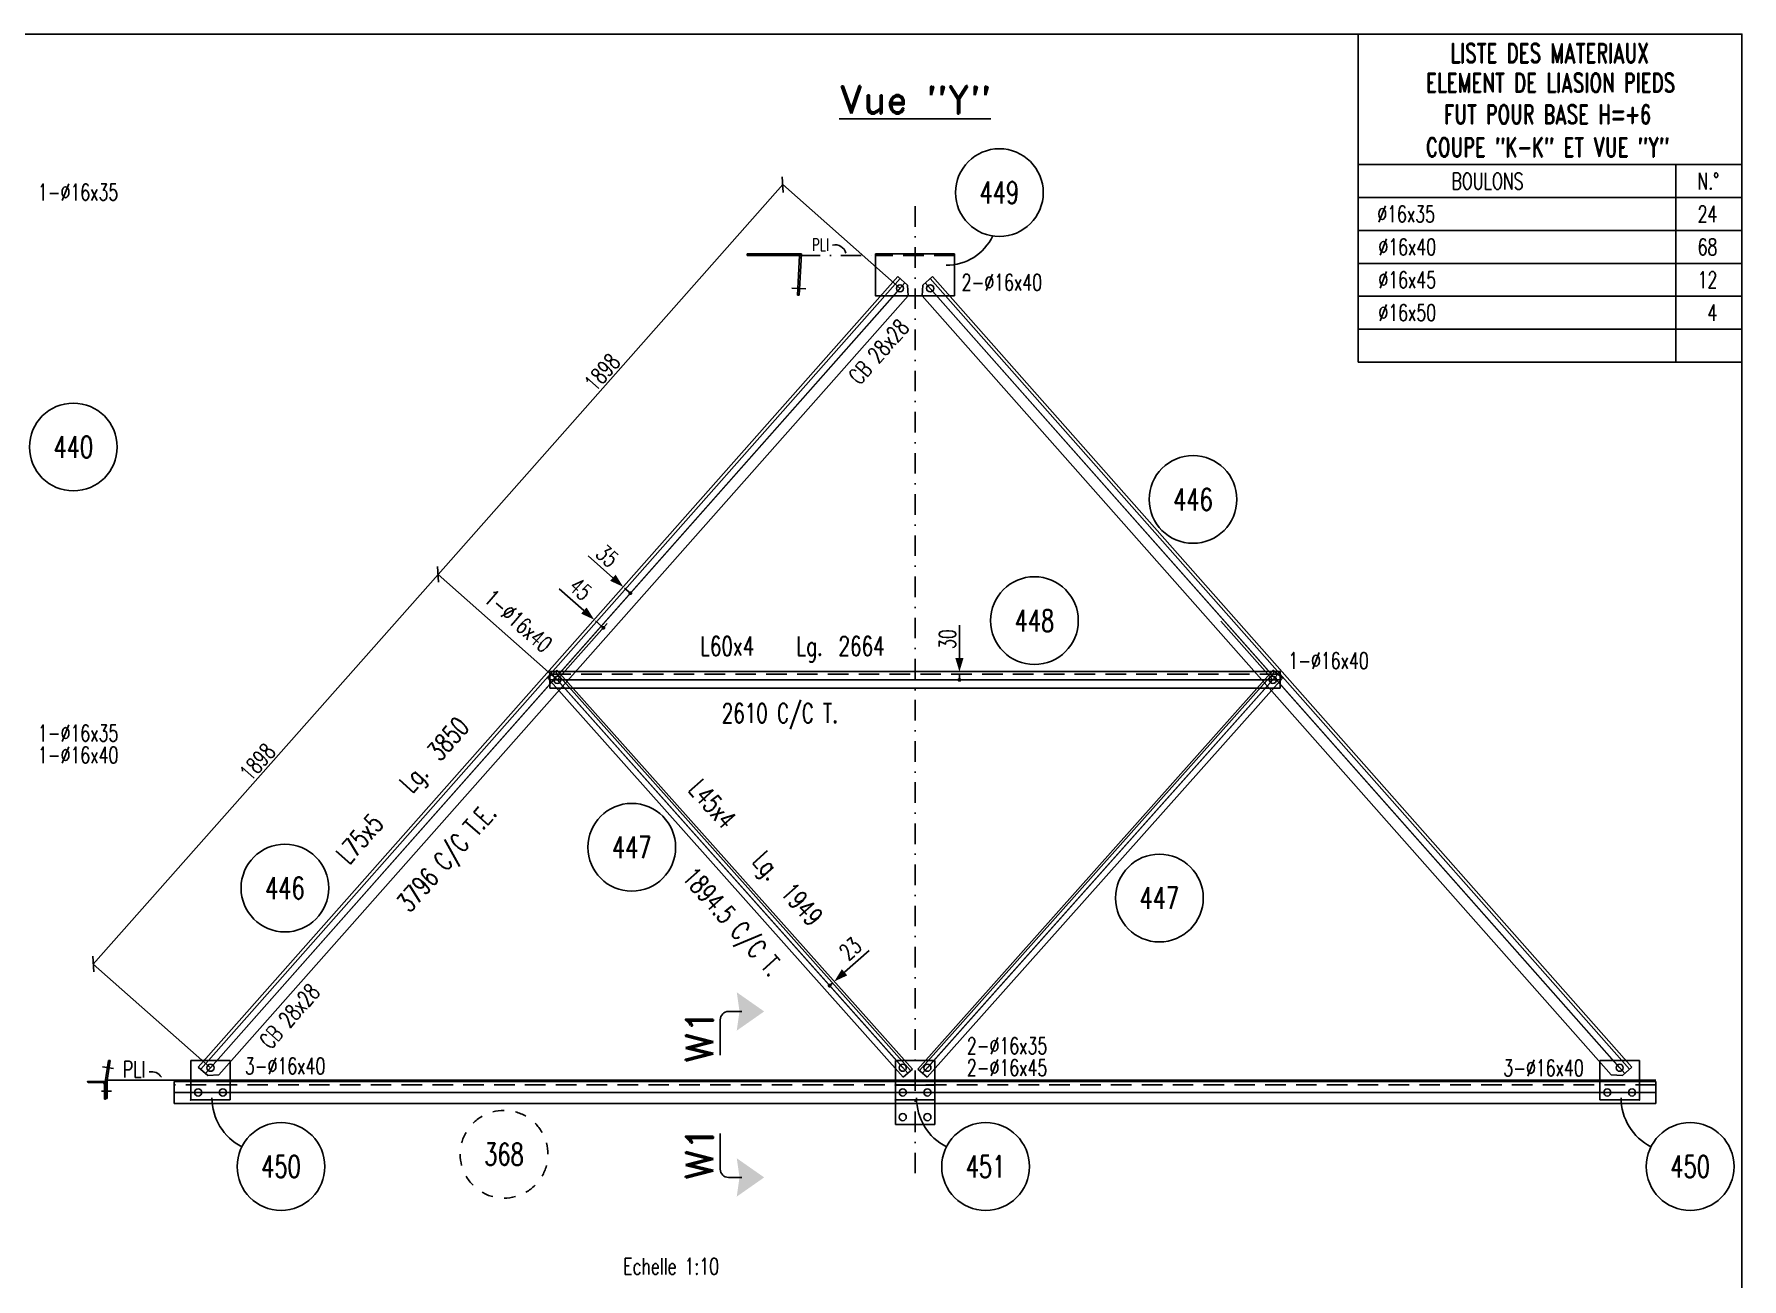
# Model space of a CAD drawing. Extents: x 161763 to 177983, y -163675 to -152195.
# Drawn here: x 171754 to 177983, y -156735 to -152195 of the extents above; entities that cross this region are included whole.
import ezdxf
from ezdxf.enums import TextEntityAlignment as Align

# ---------------------------------------------------------------- set-up
doc = ezdxf.new("R2010")
doc.units = 0
doc.header["$LTSCALE"] = 150
doc.header["$MEASUREMENT"] = 0
doc.linetypes.add('DASHDOT', pattern=[1, 0.5, -0.25, 0, -0.25])
doc.linetypes.add('DASHED', pattern=[0.75, 0.5, -0.25])
doc.layers.get('0').update_dxf_attribs({"linetype": 'CONTINUOUS'})
doc.layers.get('DEFPOINTS').update_dxf_attribs({"linetype": 'CONTINUOUS'})
for name, color, linetype in [('ASSI', 6, 'CONTINUOUS'), ('BOLLINI_1', 7, 'CONTINUOUS'), ('FORI', 2, 'CONTINUOUS'), ('LINEA_ANG', 2, 'CONTINUOUS'), ('LINEE_PIASTRE', 2, 'CONTINUOUS'), ('LM', 7, 'CONTINUOUS'), ('LP', 3, 'CONTINUOUS'), ('LS', 7, 'CONTINUOUS'), ('LSP', 3, 'CONTINUOUS'), ('MZ', 6, 'DASHDOT'), ('PIASTRE', 5, 'CONTINUOUS'), ('QT_MAL', 7, 'CONTINUOUS'), ('QT_MPR', 7, 'CONTINUOUS'), ('TRAT-Y', 7, 'DASHED')]:
    doc.layers.add(name, color=color, linetype=linetype)
doc.styles.add('QUOTE', font='ROMANS8.SHX', dxfattribs={"width": 0.7})
doc.styles.add('RD', font='ROMAND8.SHX', dxfattribs={"width": 0.7})
doc.styles.add('RQL', font='ROMANS8.SHX', dxfattribs={"width": 0.7})
doc.styles.add('RS', font='ROMANS8.shx', dxfattribs={"width": 0.7})
doc.styles.get("Standard").update_dxf_attribs({"font": 'ROMANS8.SHX', "width": 0.7})
doc.dimstyles.new('FRECCE1', dxfattribs={"dimtxt": 60, "dimasz": 6.6667, "dimexe": 0, "dimexo": 0, "dimgap": 1, "dimtad": 1, "dimzin": 0, "dimdsep": 46, "dimtxsty": 'RS', "dimblk1": 'QUOTP', "dimblk2": 'QUOTF', "dimsah": 1, "dimcen": 0, "dimclrd": 2, "dimclre": 2, "dimclrt": 7, "dimadec": 0, "dimazin": 0, "dimtfac": 1, "dimtix": 1, "dimtmove": 2, "dimatfit": 3, "dimldrblk": 'QUOTP', "dimfxl": 1, "dimtolj": 1, "dimtzin": 0, "dimarcsym": 0})
doc.dimstyles.new('TRATTO', dxfattribs={"dimscale": 0, "dimtxt": 60, "dimasz": 40, "dimexe": 0, "dimexo": 0, "dimgap": 10, "dimtad": 1, "dimrnd": 0.5, "dimdsep": 46, "dimtxsty": 'RS', "dimblk1": 'OBLIQUE', "dimblk2": 'OBLIQUE', "dimsah": 1, "dimcen": 0.09, "dimclrd": 2, "dimclre": 2, "dimclrt": 7, "dimadec": 0, "dimazin": 0, "dimtfac": 1, "dimtix": 1, "dimtmove": 2, "dimatfit": 3, "dimfxl": 1, "dimtolj": 1, "dimtzin": 0, "dimarcsym": 0})

# ---------------------------------------------------------------- blocks, each defined once
blk = doc.blocks.new('xxx')
blk.add_circle((0, 0), 8)
at = {"color": 3, "style": 'RQL', "width": 0.7}
blk.add_attdef('POS', text='', height=4, dxfattribs=at).set_placement((0, 0), align=Align.MIDDLE)
at = {"style": 'RQL', "width": 0.7, "flags": 1}
for tag, p in [('POS1', (-0.39, -5.42)), ('TIPO', (-0.39, -8.66))]:
    blk.add_attdef(tag, p, '', height=2, dxfattribs=at)
blk = doc.blocks.new('bull')
at = {"style": 'RS', "width": 0.7, "flags": 1}
for tag, p in [('NN', (-12.25, 0)), ('DIAMETRO', (0, -4.86)), ('SERRAGGIO', (0, -9.71)), ('LUNGHEZZA', (0, -14.57)), ('NB', (0, -19.43)), ('TIPO', (0, -24.12)), ('EL', (-0.14, -29))]:
    blk.add_attdef(tag, p, '', height=3, dxfattribs=at)
at = {"style": 'RS', "width": 0.7}
blk.add_attdef('BULLONE', (0, 0), '', height=3, dxfattribs=at)
blk = doc.blocks.new('ASSE98')
blk.add_line((0, 0), (1, 0))
at = {"color": 7, "style": 'QUOTE', "width": 0.5, "flags": 1}
for tag, p in [('TI', (1.3831, 6.8273)), ('DI_S', (1.3831, 6.4218)), ('D_S', (1.3831, 6.0209)), ('E_S', (1.3831, 5.6806)), ('NFORI', (1.3645, 5.2979)), ('ALAR', (1.3635, 4.9325)), ('FAM', (1.3775, 4.5465)), ('ALA', (1.3831, 4.1926)), ('DISP2', (1.3831, 3.8497)), ('DISP1', (1.3831, 3.5069)), ('PINZAF', (1.3831, 3.164)), ('PINZAI', (1.3831, 2.8211)), ('TRP', (1.3831, 2.4783)), ('NP', (1.3831, 2.1354)), ('SV', (1.3831, 1.7926)), ('PESO', (1.3831, 1.4497)), ('QUA', (1.3831, 1.1069)), ('LUN', (1.3831, 0.764)), ('PROF', (1.3831, 0.4211)), ('POS', (1.3831, 0.0783))]:
    blk.add_attdef(tag, p, '', height=0.2, dxfattribs=at)
at = {"color": 7, "flags": 1}
for tag, p in [('LAV1', (3.0743, 6.8285)), ('LAV2', (3.0743, 6.4951)), ('LAV3', (3.0743, 6.1618)), ('LAV4', (3.0743, 5.8285)), ('LAV5', (3.0743, 5.4951)), ('LAV6', (3.0743, 5.1618)), ('LAV7', (3.0743, 4.8285)), ('LAV8', (3.0743, 4.4951)), ('LAV9', (3.0743, 4.1618)), ('LAV10', (3.0743, 3.8285))]:
    blk.add_attdef(tag, p, '', height=0.2, dxfattribs=at)
blk = doc.blocks.new('16')
blk.add_circle((0, 0), 1)
blk = doc.blocks.new('MRKR_98')
blk.add_point((0, 0))
at = {"color": 7, "style": 'QUOTE', "width": 0.5, "flags": 1}
for tag, p in [('TI', (3.73, 6.83)), ('DI_S', (3.73, 6.42)), ('AUX2', (3.71, 4.93)), ('NFORI', (3.72, 5.3)), ('AUX1', (3.73, 4.19)), ('D_S', (3.73, 6.02)), ('E_S', (3.73, 5.68)), ('FAM', (3.73, 4.55)), ('COMMESSA', (3.73, 3.85)), ('MD', (3.73, 3.51)), ('MP', (3.73, 3.16)), ('LARGHEZZA', (3.73, 2.82)), ('SPESSORE', (3.73, 2.48)), ('NP', (3.73, 2.14)), ('SV', (3.73, 1.79)), ('PESO', (3.73, 1.45)), ('QUA', (3.73, 1.11)), ('LUN', (3.73, 0.76)), ('PROF', (3.73, 0.42)), ('POS', (3.73, 0.08))]:
    blk.add_attdef(tag, p, '', height=0.2, dxfattribs=at)
at = {"color": 7, "flags": 1}
for tag, p in [('LAV1', (5.26, 6.88)), ('LAV2', (5.26, 6.55)), ('LAV3', (5.26, 6.21)), ('LAV4', (5.26, 5.88)), ('LAV5', (5.26, 5.55)), ('LAV6', (5.26, 5.21)), ('LAV7', (5.26, 4.88)), ('LAV8', (5.26, 4.55)), ('LAV9', (5.26, 4.21)), ('LAV10', (5.26, 3.88))]:
    blk.add_attdef(tag, p, '', height=0.2, dxfattribs=at)
blk = doc.blocks.new('QUOTP')
at = {"layer": 'ASSI', "color": 2, "const_width": 1.07}
blk.add_lwpolyline([(-0.53, 0, 1), (0.53, 0, 1)], format="xyb", close=True, dxfattribs=at)
blk = doc.blocks.new('QUOTF')
at = {"layer": 'LS', "color": 2}
blk.add_line((7.5, 0), (25.5, 0), dxfattribs=at)
blk.add_solid([(7.5, 2.25), (0, 0), (7.5, -2.25)], dxfattribs=at)
blk = doc.blocks.new('*D75')
at = {"layer": 'DEFPOINTS', "color": 0, "transparency": 16777216}
for p in [(173796.4, -154330.9), (173796.4, -154330.9), (173830.1, -154360.7)]:
    blk.add_point(p, dxfattribs=at)
at = {"layer": 'QT_MAL', "color": 2, "lineweight": -2, "transparency": 16777216}
blk.add_line((173825.1, -154356.3), (173801.4, -154335.3), dxfattribs=at)
at = {"layer": 'QT_MAL', "color": 2, "lineweight": -2, "transparency": 16777216, "xscale": 6.6667, "yscale": 6.6667, "zscale": 6.6667}
for name, p, rotation in [('QUOTF', (173796.4, -154330.9), 138.4999406863384), ('QUOTP', (173830.1, -154360.7), 318.4999406863384)]:
    blk.add_blockref(name, p, dxfattribs=dict(at, rotation=rotation))
at = {"layer": 'QT_MAL', "color": 7, "transparency": 16777216, "insert": (173746.9, -154219.4), "char_height": 60, "attachment_point": 5, "rotation": 318.49994, "style": 'RS'}
blk.add_mtext('\\A1;45', dxfattribs=at)
blk = doc.blocks.new('*D76')
at = {"layer": 'DEFPOINTS', "color": 0, "transparency": 16777216}
for p in [(173902.3, -154211.2), (173902.3, -154211.2), (173928.5, -154234.4)]:
    blk.add_point(p, dxfattribs=at)
at = {"layer": 'QT_MAL', "color": 2, "lineweight": -2, "transparency": 16777216}
blk.add_line((173923.5, -154230), (173907.3, -154215.6), dxfattribs=at)
at = {"layer": 'QT_MAL', "color": 2, "lineweight": -2, "transparency": 16777216, "xscale": 6.6667, "yscale": 6.6667, "zscale": 6.6667}
for name, p, rotation in [('QUOTF', (173902.3, -154211.2), 138.4999406863384), ('QUOTP', (173928.5, -154234.4), 318.4999406863384)]:
    blk.add_blockref(name, p, dxfattribs=dict(at, rotation=rotation))
at = {"layer": 'QT_MAL', "color": 7, "transparency": 16777216, "insert": (173844.4, -154098.7), "char_height": 60, "attachment_point": 5, "rotation": 318.49994, "style": 'RS'}
blk.add_mtext('\\A1;35', dxfattribs=at)
blk = doc.blocks.new('*D77')
at = {"layer": 'DEFPOINTS', "color": 0, "transparency": 16777216}
for p in [(175128.8, -154520.6), (175128.8, -154520.6), (175128.8, -154550.6)]:
    blk.add_point(p, dxfattribs=at)
at = {"layer": 'QT_MAL', "color": 2, "lineweight": -2, "transparency": 16777216}
blk.add_line((175128.8, -154543.9), (175128.8, -154527.2), dxfattribs=at)
at = {"layer": 'QT_MAL', "color": 2, "lineweight": -2, "transparency": 16777216, "xscale": 6.6667, "yscale": 6.6667, "zscale": 6.6667}
for name, p, rotation in [('QUOTF', (175128.8, -154520.6), 90), ('QUOTP', (175128.8, -154550.6), 270)]:
    blk.add_blockref(name, p, dxfattribs=dict(at, rotation=rotation))
at = {"layer": 'QT_MAL', "color": 7, "transparency": 16777216, "insert": (175085.4, -154402), "char_height": 60, "attachment_point": 5, "rotation": 90, "style": 'RS'}
blk.add_mtext('\\A1;30', dxfattribs=at)
blk = doc.blocks.new('*D78')
at = {"layer": 'DEFPOINTS', "color": 0, "transparency": 16777216}
for p in [(174672.5, -155650.4), (174672.5, -155650.4), (174655.4, -155665.7)]:
    blk.add_point(p, dxfattribs=at)
at = {"layer": 'QT_MAL', "color": 2, "lineweight": -2, "transparency": 16777216}
blk.add_line((174660.3, -155661.3), (174667.5, -155654.9), dxfattribs=at)
at = {"layer": 'QT_MAL', "color": 2, "lineweight": -2, "transparency": 16777216, "xscale": 6.6667, "yscale": 6.6667, "zscale": 6.6667}
for name, p, rotation in [('QUOTF', (174672.5, -155650.4), 41.68971900828618), ('QUOTP', (174655.4, -155665.7), 221.6897190082861)]:
    blk.add_blockref(name, p, dxfattribs=dict(at, rotation=rotation))
at = {"layer": 'QT_MAL', "color": 7, "transparency": 16777216, "insert": (174731, -155531.2), "char_height": 60, "attachment_point": 5, "rotation": 41.68972, "style": 'RS'}
blk.add_mtext('\\A1;23', dxfattribs=at)
blk = doc.blocks.new('_OBLIQUE')
at = {"color": 0, "linetype": 'ByBlock'}
blk.add_line((-0.5, -0.5), (0.5, 0.5), dxfattribs=at)
blk = doc.blocks.new('*D40')
at = {"layer": 'DEFPOINTS', "color": 0, "transparency": 16777216}
for p in [(173227.2, -154165.7), (173662.1, -154550.6), (172397.2, -155965.2)]:
    blk.add_point(p, dxfattribs=at)
at = {"layer": 'QT_MPR', "color": 2, "lineweight": -2, "transparency": 16777216}
for p, q in [((171969.7, -155587), (173227.2, -154165.7)), ((173662.1, -154550.6), (173227.2, -154165.7)), ((172397.2, -155965.2), (171969.7, -155587))]:
    blk.add_line(p, q, dxfattribs=at)
at = {"layer": 'QT_MPR', "color": 2, "lineweight": -2, "transparency": 16777216, "xscale": 40, "yscale": 40, "zscale": 40}
for p, rotation in [((173227.2, -154165.7), 48.49994068633837), ((171969.7, -155587), 228.4999406863383)]:
    blk.add_blockref('_OBLIQUE', p, dxfattribs=dict(at, rotation=rotation))
at = {"layer": 'QT_MPR', "color": 7, "transparency": 16777216, "insert": (172568.5, -154849.9), "char_height": 60, "attachment_point": 5, "rotation": 48.49994, "style": 'RS'}
blk.add_mtext('\\A1;1898', dxfattribs=at)
blk = doc.blocks.new('*D41')
at = {"layer": 'DEFPOINTS', "color": 0, "transparency": 16777216}
for p in [(174484.6, -152744.4), (174912.1, -153122.6), (173662.1, -154550.6)]:
    blk.add_point(p, dxfattribs=at)
at = {"layer": 'QT_MPR', "color": 2, "lineweight": -2, "transparency": 16777216}
for p, q in [((173227.2, -154165.7), (174484.6, -152744.4)), ((174912.1, -153122.6), (174484.6, -152744.4)), ((173662.1, -154550.6), (173227.2, -154165.7))]:
    blk.add_line(p, q, dxfattribs=at)
at = {"layer": 'QT_MPR', "color": 2, "lineweight": -2, "transparency": 16777216, "xscale": 40, "yscale": 40, "zscale": 40}
for p, rotation in [((174484.6, -152744.4), 48.49994068633837), ((173227.2, -154165.7), 228.4999406863383)]:
    blk.add_blockref('_OBLIQUE', p, dxfattribs=dict(at, rotation=rotation))
at = {"layer": 'QT_MPR', "color": 7, "transparency": 16777216, "insert": (173825.9, -153428.6), "char_height": 60, "attachment_point": 5, "rotation": 48.49994, "style": 'RS'}
blk.add_mtext('\\A1;1898', dxfattribs=at)
blk = doc.blocks.new('zzz')
at = {"linetype": 'Continuous'}
for start, end in [(120, 135), (90, 105), (60, 75), (150, 165), (30, 45), (180, 195), (0, 15), (330, 345), (210, 225), (300, 315), (240, 255), (270, 285)]:
    blk.add_arc((0, 0), 8, start, end, dxfattribs=at)
at = {"color": 3, "style": 'RQL', "width": 0.7}
blk.add_attdef('POS1', text='', height=4, dxfattribs=at).set_placement((0, 0), align=Align.MIDDLE)
at = {"style": 'RQL', "width": 0.7, "flags": 1}
blk.add_attdef('TIPO', (0, -8), '', height=3, dxfattribs=at)

msp = doc.modelspace()

# ---------------------------------------------------------------- hatches: boundary and pattern name
at = {"layer": 'LS'}
h = msp.add_hatch(dxfattribs=at)
h.set_pattern_fill('_U', color=6, scale=5, angle=225, style=0, pattern_type=0)
h.set_pattern_definition([(225, (262993.517, -170387.025), (3.5355339, -3.5355339), [])])
edge = h.paths.add_edge_path()
edge.add_line((172013.981, -156015.25), (171948.981, -156015.25))
edge.add_line((171948.981, -156015.25), (171948.981, -156016.25))
edge.add_arc((171951.981, -156016.25), 3, 180, 270)
edge.add_line((171951.981, -156019.25), (172003.981, -156019.25))
edge.add_arc((172003.981, -156025.25), 6, 360, 450, ccw=False)
edge.add_line((172009.981, -156025.25), (172009.981, -156077.25))
edge.add_arc((172012.981, -156077.25), 3, 180, 270)
edge.add_line((172012.981, -156080.25), (172013.981, -156080.25))
edge.add_line((172013.981, -156080.25), (172013.981, -156015.25))

# ---------------------------------------------------------------- linework, layer by layer
at = {"layer": 'LINEA_ANG'}
for p, q in [((174903.786, -153079.236), (172352.696, -155962.713)), ((174938.987, -153110.379), (174903.786, -153079.236)), ((174995.231, -153110.379), (175030.432, -153079.236)), ((175030.432, -153079.236), (177581.522, -155962.713)), ((172428.084, -155990.69), (174941.405, -153149.903)), ((174941.405, -153149.903), (174938.987, -153110.379)), ((174992.813, -153149.903), (174995.231, -153110.379)), ((177506.134, -155990.69), (174992.813, -153149.903)), ((173660.969, -154514.684), (173627.365, -154544.614)), ((176299.082, -154520.576), (173635.082, -154520.576)), ((173635.082, -154520.576), (173635.082, -154580.576)), ((174957.242, -155970.115), (173660.969, -154514.684)), ((174976.976, -155970.115), (176273.249, -154514.684)), ((176273.249, -154514.684), (176306.853, -154544.614)), ((176299.082, -154580.576), (176299.082, -154520.576)), ((173627.365, -154544.614), (174923.638, -156000.044)), ((173635.082, -154580.576), (176299.082, -154580.576)), ((176306.853, -154544.614), (175010.58, -156000.044)), ((172352.696, -155962.713), (172387.148, -155993.193)), ((177581.522, -155962.713), (177547.07, -155993.193)), ((177669.184, -156015.25), (172265.184, -156015.25)), ((172265.184, -156015.25), (172265.184, -156095.25)), ((172428.084, -155990.69), (172387.148, -155993.193)), ((174923.638, -156000.044), (174957.242, -155970.115)), ((175010.58, -156000.044), (174976.976, -155970.115)), ((177506.134, -155990.69), (177547.07, -155993.193)), ((177669.184, -156095.25), (177669.184, -156015.25)), ((172265.184, -156095.25), (177669.184, -156095.25))]:
    msp.add_line(p, q, dxfattribs=at)
at = {"layer": 'LINEA_ANG', "color": 2}
for p, q in [((174912.399, -153086.856), (172361.309, -155970.333)), ((175021.819, -153086.856), (177572.909, -155970.333)), ((174950.895, -155975.768), (173654.622, -154520.338)), ((174983.323, -155975.768), (176279.596, -154520.338))]:
    msp.add_line(p, q, dxfattribs=at)
at = {"layer": 'LINEE_PIASTRE'}
for p, q in [((175111.109, -152996.65), (174823.109, -152996.65)), ((174823.109, -152996.65), (174823.109, -153149.65)), ((175111.109, -153149.65), (175111.109, -152996.65)), ((174823.109, -153149.65), (175111.109, -153149.65)), ((172469.184, -155938.25), (172325.184, -155938.25)), ((172325.184, -155938.25), (172325.184, -156082.25)), ((172469.184, -156082.25), (172469.184, -155938.25)), ((175039.109, -155938.25), (174895.109, -155938.25)), ((174895.109, -155938.25), (174895.109, -156082.25)), ((175039.109, -156082.25), (175039.109, -155938.25)), ((177465.034, -156082.25), (177465.034, -155938.25)), ((177465.034, -155938.25), (177609.034, -155938.25)), ((177609.034, -155938.25), (177609.034, -156082.25)), ((174895.109, -156028.25), (175039.109, -156028.25)), ((174895.109, -156172.25), (174895.109, -156028.25)), ((175039.109, -156028.25), (175039.109, -156172.25)), ((172325.184, -156082.25), (172469.184, -156082.25)), ((174895.109, -156082.25), (175039.109, -156082.25)), ((177609.034, -156082.25), (177465.034, -156082.25)), ((175039.109, -156172.25), (174895.109, -156172.25))]:
    msp.add_line(p, q, dxfattribs=at)
at = {"layer": 'LP'}
for p, q in [((176582.683, -152195.489), (176582.683, -153391.389)), ((176582.683, -152195.489), (177982.683, -152195.489)), ((177982.683, -152195.489), (177982.683, -153391.389)), ((177982.683, -152671.473), (176582.683, -152671.473)), ((177982.683, -152791.456), (176582.683, -152791.456))]:
    msp.add_line(p, q, dxfattribs=at)
at = {"layer": 'LS', "color": 3}
for p, q in [((177742.413, -152671.473), (177742.413, -153391.389)), ((177742.413, -152671.473), (177742.413, -153391.389)), ((177982.683, -153391.389), (176582.683, -153391.389))]:
    msp.add_line(p, q, dxfattribs=at)
at = {"layer": 'LS', "color": 6}
for p, q in [((177982.683, -152911.439), (176582.683, -152911.439)), ((177982.683, -153031.439), (176582.683, -153031.439)), ((174912.109, -153122.65), (172397.184, -155965.25)), ((174568.479, -153124.211), (174517.347, -153121.45)), ((175022.109, -153122.65), (177537.034, -155965.25)), ((177982.683, -153151.422), (176582.683, -153151.422)), ((177982.683, -153151.439), (176582.683, -153151.439)), ((177982.683, -153271.405), (176582.683, -153271.405)), ((177982.683, -153271.422), (176582.683, -153271.422)), ((173844.024, -154344.989), (173662.136, -154550.576)), ((176082.36, -154336.134), (176272.082, -154550.576)), ((176272.082, -154550.576), (173662.136, -154550.576)), ((173662.136, -154550.576), (174922.109, -155965.25)), ((175012.109, -155965.25), (176272.082, -154550.576)), ((172043.371, -155968.304), (172003.267, -155962.169)), ((172013.981, -156009.793), (172013.981, -156077.25)), ((172019.981, -156010.25), (177669.184, -156010.25)), ((171999.267, -156050.25), (172036.321, -156050.25)), ((172265.034, -156055.25), (177669.034, -156055.25))]:
    msp.add_line(p, q, dxfattribs=at)
at = {"layer": 'LS', "color": 2}
for p, q in [((174552.247, -152996.65), (174354.983, -152996.65)), ((174354.983, -153002.65), (174354.983, -152996.65)), ((174545.914, -153002.65), (174354.983, -153002.65)), ((174538.087, -153147.606), (174545.914, -153002.65)), ((174544.078, -153147.93), (174552.247, -152996.65)), ((174544.078, -153147.93), (174538.087, -153147.606)), ((172013.981, -156009.793), (172024.939, -155938.17)), ((172019.981, -156010.25), (172030.87, -155939.078)), ((172024.939, -155938.17), (172030.87, -155939.078)), ((172019.981, -156077.25), (172019.981, -156010.25)), ((172013.981, -156077.25), (172019.981, -156077.25))]:
    msp.add_line(p, q, dxfattribs=at)
at = {"layer": 'LS', "color": 8}
msp.add_lwpolyline([(161762.683, -152195.489), (161762.683, -163675.489), (174482.683, -163675.489), (174482.683, -162075.489), (177982.683, -162075.489), (177982.683, -152195.489), (161762.683, -152195.489)], close=True, dxfattribs=at)
at = {"layer": 'LS', "color": 2}
msp.add_lwpolyline([(172013.981, -156015.25), (171948.981, -156015.25), (171948.981, -156016.25, 0.41421356), (171951.981, -156019.25), (172003.981, -156019.25, -0.41421356), (172009.981, -156025.25), (172009.981, -156077.25, 0.41421356), (172012.981, -156080.25), (172013.981, -156080.25)], format="xyb", close=True, dxfattribs=at)
at = {"layer": 'LS', "color": 6}
for centre, radius, start, end in [((174675.047, -153004.718), 41.18, 14.1257191, 102.5425194), ((175080.608, -152849.877), 188.508, 269.9178603, 334.3360828), ((172182.398, -156020.677), 41.18, 30.3170104, 102.5425194), ((172604.806, -156074.087), 202.58, 180.0995782, 242.5129449), ((175174.731, -156074.087), 202.58, 180.0995782, 242.5129449), ((177744.657, -156074.087), 202.58, 180.0995782, 242.5129449)]:
    msp.add_arc(centre, radius, start, end, dxfattribs=at)
at = {"layer": 'LSP'}
for p, q in [((174334.771, -155759.858), (174286.628, -155759.858)), ((174256.628, -155789.858), (174256.628, -155919.858)), ((174256.628, -156335.21), (174256.628, -156205.21)), ((174334.771, -156365.21), (174286.628, -156365.21))]:
    msp.add_line(p, q, dxfattribs=at)
for centre, start, end in [((174286.628, -155789.858), 90, 180), ((174286.628, -156335.21), 180, 270)]:
    msp.add_arc(centre, 30, start, end, dxfattribs=at)
for points in [[(174416.628, -155759.858), (174316.628, -155689.858), (174326.628, -155759.858)], [(174416.628, -155759.858), (174316.628, -155829.858), (174326.628, -155759.858)], [(174416.628, -156365.21), (174316.628, -156295.21), (174326.628, -156365.21)], [(174416.628, -156365.21), (174316.628, -156435.21), (174326.628, -156365.21)]]:
    msp.add_solid(points, dxfattribs=at)
at = {"layer": 'MZ'}
for p, q in [((174967.109, -156349.968), (174967.109, -152814.876)), ((174545.914, -153002.65), (174823.109, -153002.65))]:
    msp.add_line(p, q, dxfattribs=at)
at = {"layer": 'TRAT-Y'}
for p, q in [((175111.109, -153002.65), (174823.109, -153002.65)), ((176299.082, -154529.576), (173635.082, -154529.576)), ((177669.184, -156027.75), (172265.184, -156027.75))]:
    msp.add_line(p, q, dxfattribs=at)

# ---------------------------------------------------------------- block references
at = {"layer": 'ASSI'}
ref = msp.add_blockref('ASSE98', (174930, -153102.428), dxfattribs=dict(at, xscale=3850, zscale=3850, rotation=228.4999406863383))
ref.add_attrib('PROF', 'L75x5', (172901.678, -155227.301), dxfattribs={"layer": '0', "color": 2, "height": 70, "rotation": 48.4999407, "style": 'QUOTE', "width": 0.7})
ref.add_attrib('LUN', '3850', (173234.048, -154851.625), dxfattribs={"layer": '0', "color": 2, "height": 70, "rotation": 48.4999407, "style": 'QUOTE', "width": 0.7})
ref.add_attrib('PESO', '3796 C/C T.E.', (173122.89, -155402.954), dxfattribs={"layer": '0', "color": 2, "height": 70, "rotation": 48.4999407, "style": 'QUOTE', "width": 0.7})
ref.add_attrib('SV', 'Lg.', (173131.917, -154967.064), dxfattribs={"layer": '0', "color": 2, "height": 70, "rotation": 48.4999407, "style": 'QUOTE', "width": 0.7})
ref.add_attrib('LAV1', 'CB 28x28', (174764.678, -153478.092), dxfattribs={"layer": '0', "color": 7, "height": 60, "rotation": 48.4999407, "width": 0.7})
ref.add_attrib('LAV2', 'CB 28x28', (172615.761, -155901.805), dxfattribs={"layer": '0', "color": 7, "height": 60, "rotation": 48.4999407, "width": 0.7})
for p, xscale, zscale, rotation in [((177555.308, -155985.905), 3850, 3850, 131.5000593136617), ((176290.424, -154529.982), 1949, 1949, 228.3102809917138), ((177669.184, -156015.25), 5403.999999999997, 5403.999999999997, 180)]:
    msp.add_blockref('ASSE98', p, dxfattribs=dict(at, xscale=xscale, zscale=zscale, rotation=rotation))
ref = msp.add_blockref('ASSE98', (176299.082, -154550.576), dxfattribs=dict(at, xscale=2664, zscale=2664, rotation=180))
ref.add_attrib('PROF', 'L60x4', (174183.012, -154462.204), dxfattribs={"layer": '0', "color": 2, "height": 70, "style": 'QUOTE', "width": 0.7})
ref.add_attrib('LUN', '2664', (174687.878, -154462.204), dxfattribs={"layer": '0', "color": 2, "height": 70, "style": 'QUOTE', "width": 0.7})
ref.add_attrib('PESO', '2610 C/C T.', (174261.725, -154706.982), dxfattribs={"layer": '0', "color": 2, "height": 70, "style": 'QUOTE', "width": 0.7})
ref.add_attrib('SV', 'Lg.', (174533.745, -154462.204), dxfattribs={"layer": '0', "color": 2, "height": 70, "style": 'QUOTE', "width": 0.7})
ref = msp.add_blockref('ASSE98', (174940.067, -155985.412), dxfattribs=dict(at, xscale=1949, zscale=1949, rotation=131.6897190082861))
ref.add_attrib('PROF', 'L45x4', (174136.215, -154952.755), dxfattribs={"layer": '0', "color": 2, "height": 70, "rotation": 311.689719, "style": 'QUOTE', "width": 0.7})
ref.add_attrib('LUN', '1949', (174472, -155329.768), dxfattribs={"layer": '0', "color": 2, "height": 70, "rotation": 311.689719, "style": 'QUOTE', "width": 0.7})
ref.add_attrib('PESO', '1894.5 C/C T.', (174112.945, -155273.339), dxfattribs={"layer": '0', "color": 2, "height": 70, "rotation": 311.689719, "style": 'QUOTE', "width": 0.7})
ref.add_attrib('SV', 'Lg.', (174369.487, -155214.668), dxfattribs={"layer": '0', "color": 2, "height": 70, "rotation": 311.689719, "style": 'QUOTE', "width": 0.7})
at = {"layer": 'BOLLINI_1'}
ref = msp.add_blockref('xxx', (175274.619, -152773.344), dxfattribs=dict(at, xscale=-20, yscale=20, zscale=20))
ref.add_attrib('POS', '449', dxfattribs={"layer": '0', "color": 3, "height": 80, "style": 'RQL', "width": 0.7}).set_placement((175274.619, -152773.344), align=Align.MIDDLE)
at = {"layer": 'BOLLINI_1', "xscale": 20, "yscale": 20, "zscale": 20}
for p, values in [((171896.838, -153701.249), {'POS': '440'}), ((175980.832, -153892.454), {'POS': '446'}), ((175402.507, -154334.501), {'POS': '448'}), ((173933.719, -155161.197), {'POS': '447'}), ((172668.515, -155309.835), {'POS': '446'}), ((175858.18, -155346.19), {'POS': '447'}), ((172654.354, -156325.472), {'POS': '450'}), ((175224.28, -156325.472), {'POS': '451'}), ((177794.205, -156325.472), {'POS': '450'})]:
    msp.add_blockref('xxx', p, dxfattribs=at).add_auto_attribs(values)
at = {"layer": 'FORI', "yscale": 13, "zscale": 13}
for p, xscale in [((174912.109, -153122.65), 13), ((175022.109, -153122.65), -13), ((173662.136, -154550.576), 13), ((176272.082, -154550.576), -13), ((172397.184, -155965.25), 13), ((174922.109, -155965.25), 13), ((175012.109, -155965.25), -13), ((177537.034, -155965.25), -13)]:
    msp.add_blockref('16', p, dxfattribs=dict(at, xscale=xscale))
for p, xscale, rotation in [((172352.184, -156055.25), 13, 45.00000000000658), ((172442.184, -156055.25), 13, 45.00000000000658), ((174922.109, -156055.25), -13, 134.9999999999983), ((175012.109, -156055.25), -13, 134.9999999999983), ((177492.034, -156055.25), -13, 314.9999999999934), ((177582.034, -156055.25), -13, 314.9999999999934), ((174922.109, -156145.25), -13, 134.9999999999983), ((175012.109, -156145.25), -13, 134.9999999999983)]:
    msp.add_blockref('16', p, dxfattribs=dict(at, xscale=xscale, rotation=rotation))
at = {"layer": 'LS', "color": 7, "xscale": 20, "yscale": 20, "zscale": 20}
for p, values in [((171767.375, -152801.884), {'BULLONE': '1-%%c16x35                '}), ((175136.949, -153130.822), {'BULLONE': '2-%%c16x40                '}), ((176328.382, -154510.593), {'BULLONE': '1-%%c16x40                '}), ((171767.593, -154774.836), {'BULLONE': '1-%%c16x35                '}), ((171767.593, -154854.836), {'BULLONE': '1-%%c16x40                '}), ((175155.926, -155915.226), {'BULLONE': '2-%%c16x35                '}), ((172522.509, -155988.517), {'BULLONE': '3-%%c16x40                '}), ((175155.926, -155995.226), {'BULLONE': '2-%%c16x45                '}), ((177112.579, -155995.739), {'BULLONE': '3-%%c16x40                '})]:
    msp.add_blockref('bull', p, dxfattribs=at).add_auto_attribs(values)
at = {"layer": 'LS', "color": 7, "xscale": 20, "yscale": 20, "zscale": 20, "rotation": 318.499940686342}
msp.add_blockref('bull', (173389.689, -154260.842), dxfattribs=at).add_auto_attribs({'BULLONE': '1-%%c16x40                '})
at = {"layer": 'LS', "color": 6, "xscale": 19.99999994994134, "yscale": 19.99999994994134, "zscale": 19.99999994994134}
msp.add_blockref('zzz', (173467.788, -156280.801), dxfattribs=at).add_auto_attribs({'POS1': '368'})
at = {"layer": 'PIASTRE', "xscale": 20, "yscale": 20, "zscale": 20}
for p in [(174823.109, -153149.65), (172325.184, -156082.25), (174895.109, -156082.25), (177609.034, -156082.25)]:
    msp.add_blockref('MRKR_98', p, dxfattribs=at)
at = {"layer": 'PIASTRE', "xscale": 20, "yscale": 20, "zscale": 20, "rotation": 180}
msp.add_blockref('MRKR_98', (174895.109, -156028.25), dxfattribs=at)

# ---------------------------------------------------------------- texts
at = {"layer": 'LM', "style": 'RD', "width": 0.7}
for s, p in [('LISTE DES MATERIAUX', (177280.992, -152264.574)), ('ELEMENT DE LIASION PIEDS', (177284.907, -152372.576)), ('FUT POUR BASE H=+6', (177274.137, -152488.036)), ('COUPE "K-K" ET VUE "Y"', (177274.137, -152608.019))]:
    msp.add_text(s, height=69.993, dxfattribs=at).set_placement(p, align=Align.MIDDLE)
at = {"layer": 'LM', "char_height": 59.9916, "style": 'RD'}
for s, insert, attachment_point in [('BOULONS', (176923.73, -152731.464), 4), ('N.°', (177899.695, -152731.464), 6)]:
    msp.add_mtext(s, dxfattribs=dict(at, insert=insert, attachment_point=attachment_point))
at = {"layer": 'LS', "color": 3, "style": 'RD'}
msp.add_text('%%UVue "Y"', height=100, dxfattribs=at).set_placement((174967.109, -152434.635, -2509.509), align=Align.MIDDLE)
at = {"layer": 'LS', "color": 7, "style": 'RS', "width": 0.7}
for s, height, p in [('∅16x35', 59.9916, (176652.856, -152881.483)), ('∅16x40', 59.9916, (176657.067, -153001.41)), ('∅16x45', 59.9916, (176657.067, -153121.41)), ('∅16x50', 59.9916, (176657.067, -153241.41)), ('Echelle 1:10', 60, (173902.634, -156719.564))]:
    msp.add_text(s, height=height, dxfattribs=at).set_placement(p)
for s, height, p in [('24', 59.9916, (177893.406, -152881.426)), ('68', 59.9916, (177893.406, -153001.41)), ('12', 59.9916, (177893.406, -153121.41)), ('4', 59.992, (177893.406, -153241.41))]:
    msp.add_text(s, height=height, dxfattribs=at).set_placement(p, align=Align.RIGHT)
at = {"layer": 'LS', "color": 3, "style": 'RD'}
for p in [(174180.347, -155849.133), (174180.347, -156275.936)]:
    msp.add_text('W1', height=100, rotation=90, dxfattribs=at).set_placement(p, align=Align.MIDDLE)
at = {"layer": 'LS', "color": 7, "attachment_point": 5, "style": 'RS'}
for insert, char_height in [((174621.671, -152963.816), 45), ((172118.717, -155970.766), 60)]:
    msp.add_mtext('\\A1;PLI', dxfattribs=dict(at, insert=insert, char_height=char_height))

# ---------------------------------------------------------------- dimensions: what is measured, and where the dimension line sits
at = {"layer": 'QT_MAL'}
for base, p1, p2, angle, text, picture, middle in [((173902.324, -154211.181), (173928.538, -154234.372), (173902.324, -154211.181), 318.4999407, '35', '*D76', (173844.416, -154098.664)), ((173796.382, -154330.926), (173830.085, -154360.744), (173796.382, -154330.926), 318.4999407, '45', '*D75', (173746.908, -154219.354)), ((175128.782, -154520.576), (175128.782, -154550.576), (175128.782, -154520.576), 90, '30', '*D77', (175085.434, -154401.954)), ((174672.527, -155650.442), (174655.352, -155665.739), (174672.527, -155650.442), 41.689719, '23', '*D78', (174730.974, -155531.187))]:
    dim = msp.add_linear_dim(base=base, p1=p1, p2=p2, angle=angle, text=text, dimstyle='FRECCE1', dxfattribs=at)
    dim.commit()
    dim.dimension.update_dxf_attribs({"geometry": picture, "text_midpoint": middle, "dimtype": 160})
at = {"layer": 'QT_MPR'}
for base, p1, p2, picture, middle in [((174484.631, -152744.448), (173662.136, -154550.576), (174912.109, -153122.65), '*D41', (173825.941, -153428.593)), ((173227.168, -154165.748), (172397.184, -155965.25), (173662.136, -154550.576), '*D40', (172568.478, -154849.893))]:
    dim = msp.add_linear_dim(base=base, p1=p1, p2=p2, angle=48.4999407, text='1898', dimstyle='TRATTO', override={"dimscale": 1}, dxfattribs=at)
    dim.commit()
    dim.dimension.update_dxf_attribs({"geometry": picture, "text_midpoint": middle, "dimtype": 160})

doc.saveas('drawing.dxf')
